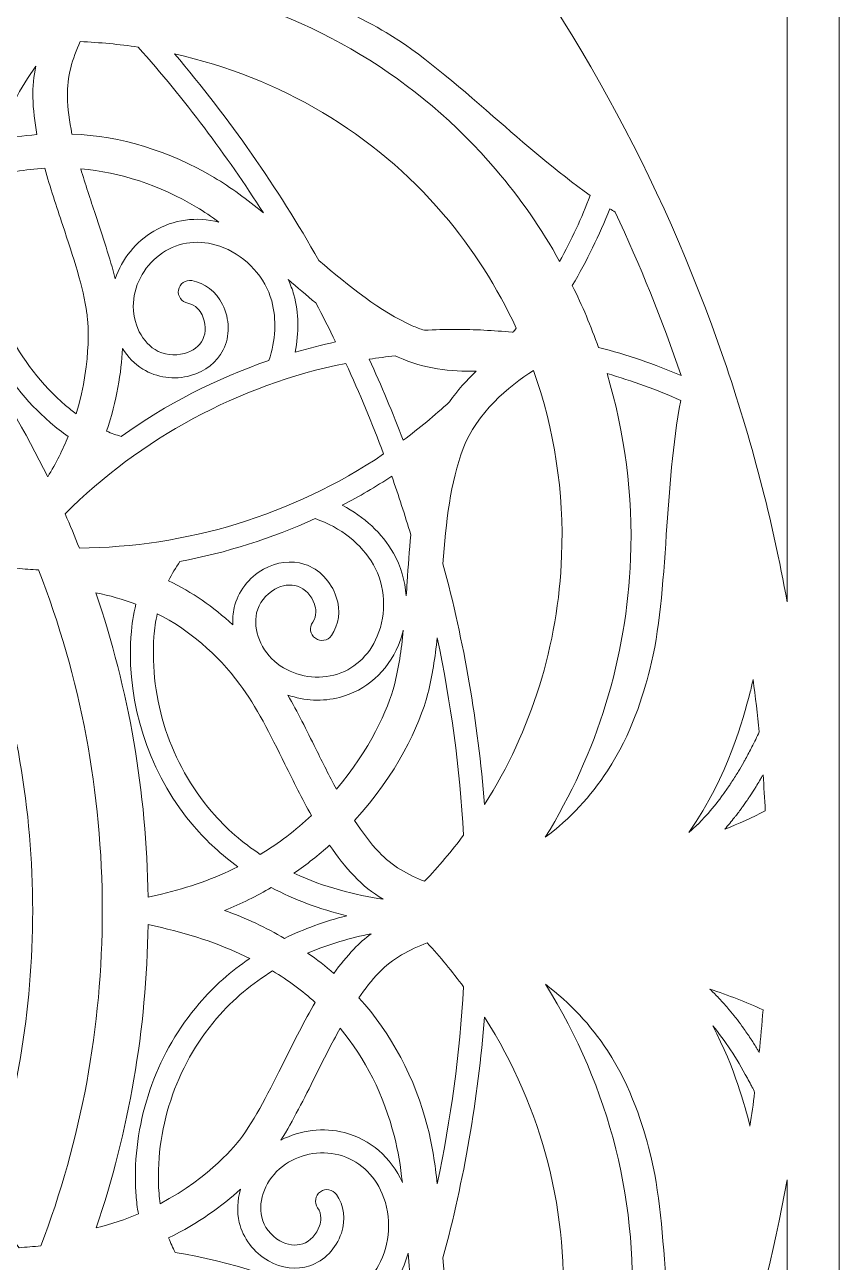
# Model space of a CAD drawing. Header units: millimetres. Extents: x -131 to 670, y -112 to 1620.
# Drawn here: x 160.7 to 254.4, y 91.5 to 233.9 of the extents above; entities that cross this region are included whole.
import ezdxf

# ---------------------------------------------------------------- set-up
doc = ezdxf.new("R2010")
doc.units = ezdxf.units.MM
doc.header["$MEASUREMENT"] = 0
doc.layers.add('Layer 4', color=7, linetype='Continuous')

msp = doc.modelspace()

# ---------------------------------------------------------------- linework, layer by layer
at = {"layer": 'Layer 4', "lineweight": 0}
msp.add_lwpolyline([(-130.85, 449.34), (-130.85, -111.88), (-130.85, -111.88), (254.45, -111.88), (254.45, -111.88), (254.45, 449.34), (-130.85, 449.34)], dxfattribs=at)
for points, knots in [([(248.45, 167.45), (246.75, 176.85), (244.32, 186.18), (241.16, 195.39), (226.74, 237.39), (198.63, 272.2), (161.14, 294.96), (161.14, 294.96), (161.79, 296.38), (161.79, 296.38), (161.79, 296.38), (161.79, 296.38), (161.79, 296.38), (161.79, 296.38), (161.79, 296.38), (161.79, 296.38), (161.79, 296.38), (161.79, 296.38), (161.79, 296.38), (161.79, 296.38), (161.79, 296.38), (161.79, 296.38), (161.79, 296.38), (161.21, 296.66), (161.21, 296.66), (161.21, 296.66), (168.46, 312.49), (168.46, 312.49), (168.46, 312.49), (169.04, 312.2), (169.04, 312.2), (169.04, 312.2), (170.79, 316.02), (170.79, 316.02), (170.79, 316.02), (170.79, 316.02), (170.79, 316.02), (170.79, 316.02), (170.79, 316.02), (170.79, 316.02), (170.79, 316.02), (170.43, 316.2), (170.43, 316.2), (170.43, 316.2), (170.21, 316.3), (170.21, 316.3), (170.21, 316.3), (181.66, 341.3), (181.66, 341.3), (191.17, 336.26), (200.44, 330.12), (209.24, 323.02), (209.24, 323.02), (212.42, 310.9), (212.42, 310.9), (212.42, 310.9), (215.55, 311.72), (215.55, 311.72), (215.55, 311.72), (213.51, 319.46), (213.51, 319.46), (226.91, 307.95), (238.88, 294.27), (248.45, 279.59), (248.45, 279.59), (248.45, 167.45), (248.45, 167.45)], [0, 0, 0, 0, 1, 1, 1, 2, 2, 2, 3, 3, 3, 4, 4, 4, 5, 5, 5, 6, 6, 6, 7, 7, 7, 8, 8, 8, 9, 9, 9, 10, 10, 10, 11, 11, 11, 12, 12, 12, 13, 13, 13, 14, 14, 14, 15, 15, 15, 16, 16, 16, 17, 17, 17, 18, 18, 18, 19, 19, 19, 20, 20, 20, 21, 21, 21, 22, 22, 22, 22]), ([(202.29, 232.96), (206.18, 230.66), (210.28, 227.09), (214.61, 223.32), (218.23, 220.17), (221.91, 216.96), (225.79, 214.21), (224.79, 211.63), (223.61, 209.09), (222.26, 206.63), (220.17, 210.37), (217.72, 213.92), (214.89, 217.23), (205.92, 227.75), (193.86, 234.98), (180.29, 238.13), (183.76, 238.6), (187.2, 238.48), (190.58, 237.76), (195.59, 236.7), (199.66, 234.51), (202.29, 232.96)], [0, 0, 0, 0, 1, 1, 1, 2, 2, 2, 3, 3, 3, 4, 4, 4, 5, 5, 5, 6, 6, 6, 7, 7, 7, 7]), ([(173.75, 231.29), (179.09, 225.27), (183.9, 218.89), (188.16, 212.21), (186.28, 213.75), (184.4, 215.16), (182.49, 216.29), (177.25, 219.38), (171.76, 221.04), (166.12, 221.29), (165.82, 222.77), (165.62, 224.22), (165.59, 225.6), (165.54, 227.86), (166.18, 230.02), (167.07, 231.92), (169.32, 231.83), (171.55, 231.62), (173.75, 231.29)], [0, 0, 0, 0, 1, 1, 1, 2, 2, 2, 3, 3, 3, 4, 4, 4, 5, 5, 5, 6, 6, 6, 6]), ([(208.85, 212.08), (212.28, 208.06), (215.1, 203.64), (217.27, 198.94), (217.16, 198.8), (217.06, 198.66), (216.95, 198.52), (216.9, 198.51), (216.84, 198.5), (216.78, 198.48), (214.64, 198.69), (212.47, 198.8), (210.27, 198.8), (209.07, 198.8), (207.88, 198.77), (206.69, 198.7), (206.22, 198.85), (205.75, 199.03), (205.29, 199.23), (201.64, 200.85), (198.04, 203.74), (194.53, 206.75), (189.8, 215.12), (184.25, 223.07), (177.93, 230.51), (190.02, 227.8), (200.91, 221.4), (208.85, 212.08)], [0, 0, 0, 0, 1, 1, 1, 2, 2, 2, 3, 3, 3, 4, 4, 4, 5, 5, 5, 6, 6, 6, 7, 7, 7, 8, 8, 8, 9, 9, 9, 9]), ([(162.09, 221.22), (160.56, 221.1), (159.02, 220.88), (157.47, 220.56), (158.63, 223.79), (160.26, 226.66), (161.96, 229.09), (161.72, 227.94), (161.59, 226.74), (161.62, 225.51), (161.66, 224.1), (161.83, 222.66), (162.09, 221.22)], [0, 0, 0, 0, 1, 1, 1, 2, 2, 2, 3, 3, 3, 4, 4, 4, 4]), ([(167.85, 200.62), (167.9, 200.32), (168.53, 195.39), (166.6, 189.1), (166.19, 189.4), (165.78, 189.72), (165.38, 190.06), (159.88, 194.83), (156.41, 201.73), (155.84, 208.99), (155.64, 211.52), (155.82, 213.95), (156.27, 216.24), (158.54, 216.85), (160.78, 217.22), (162.99, 217.35), (163.6, 215.15), (164.33, 212.95), (165.06, 210.78), (166.27, 207.15), (167.42, 203.71), (167.85, 200.62)], [0, 0, 0, 0, 1, 1, 1, 2, 2, 2, 3, 3, 3, 4, 4, 4, 5, 5, 5, 6, 6, 6, 7, 7, 7, 7]), ([(175.55, 210.12), (173.48, 208.91), (171.88, 206.91), (171.09, 204.64), (170.49, 207.03), (169.67, 209.49), (168.82, 212.04), (168.24, 213.78), (167.65, 215.54), (167.14, 217.28), (171.7, 216.89), (176.15, 215.42), (180.47, 212.87), (181.32, 212.37), (182.18, 211.79), (183.04, 211.16), (180.45, 211.81), (177.84, 211.46), (175.55, 210.12)], [0, 0, 0, 0, 1, 1, 1, 2, 2, 2, 3, 3, 3, 4, 4, 4, 5, 5, 5, 6, 6, 6, 6]), ([(153.45, 215.34), (153.12, 213.15), (153.03, 210.96), (153.2, 208.78), (153.77, 201.54), (156.98, 194.63), (162.11, 189.5), (162.6, 189.01), (163.12, 188.53), (163.65, 188.06), (164.3, 187.5), (164.98, 186.98), (165.69, 186.5), (165.07, 184.99), (164.3, 183.42), (163.33, 181.84), (158.25, 192.15), (151.56, 201.72), (143.39, 210.22), (143.39, 210.22), (144.49, 210.91), (144.49, 210.91), (147.51, 212.8), (150.5, 214.28), (153.45, 215.34)], [0, 0, 0, 0, 1, 1, 1, 2, 2, 2, 3, 3, 3, 4, 4, 4, 5, 5, 5, 6, 6, 6, 7, 7, 7, 8, 8, 8, 8]), ([(226.73, 196.73), (225.87, 199.16), (224.87, 201.53), (223.72, 203.85), (225.39, 206.71), (226.83, 209.66), (228.04, 212.69), (228.24, 212.56), (228.44, 212.44), (228.64, 212.31), (231.53, 206.18), (234.07, 199.9), (236.26, 193.49), (233.2, 194.8), (230.01, 195.89), (226.73, 196.73)], [0, 0, 0, 0, 1, 1, 1, 2, 2, 2, 3, 3, 3, 4, 4, 4, 5, 5, 5, 5]), ([(188.79, 195.23), (182.67, 193.13), (176.95, 190.17), (171.79, 186.49), (171.22, 186.65), (170.66, 186.86), (170.11, 187.09), (171.28, 190.58), (171.8, 193.87), (171.94, 196.6), (172.55, 195.64), (173.34, 194.83), (174.28, 194.24), (175.86, 193.25), (177.91, 192.97), (179.78, 193.49), (181.47, 193.96), (182.8, 195.01), (183.54, 196.46), (184.33, 198.01), (184.29, 200.01), (183.45, 201.68), (182.7, 203.17), (181.41, 204.17), (179.91, 204.42), (179.19, 204.55), (178.51, 204.06), (178.38, 203.34), (178.26, 202.62), (178.75, 201.94), (179.47, 201.81), (180.38, 201.66), (180.87, 200.92), (181.09, 200.49), (181.54, 199.59), (181.58, 198.45), (181.18, 197.66), (180.79, 196.88), (180.04, 196.31), (179.07, 196.04), (177.92, 195.72), (176.63, 195.89), (175.69, 196.48), (173.95, 197.57), (172.94, 199.96), (173.23, 202.3), (173.51, 204.56), (174.92, 206.69), (176.89, 207.84), (178.9, 209.02), (181.29, 209.15), (183.59, 208.21), (186.26, 207.12), (188.37, 204.78), (189.11, 202.08), (189.7, 199.95), (189.56, 197.54), (188.79, 195.23)], [0, 0, 0, 0, 1, 1, 1, 2, 2, 2, 3, 3, 3, 4, 4, 4, 5, 5, 5, 6, 6, 6, 7, 7, 7, 8, 8, 8, 9, 9, 9, 10, 10, 10, 11, 11, 11, 12, 12, 12, 13, 13, 13, 14, 14, 14, 15, 15, 15, 16, 16, 16, 17, 17, 17, 18, 18, 18, 19, 19, 19, 19]), ([(191.66, 202.78), (191.5, 203.39), (191.27, 203.98), (191.01, 204.55), (192.06, 203.64), (193.12, 202.73), (194.19, 201.85), (194.98, 200.36), (195.74, 198.87), (196.47, 197.36), (194.89, 197.02), (193.33, 196.63), (191.8, 196.18), (192.27, 198.42), (192.24, 200.68), (191.66, 202.78)], [0, 0, 0, 0, 1, 1, 1, 2, 2, 2, 3, 3, 3, 4, 4, 4, 5, 5, 5, 5]), ([(209.58, 190.47), (207.86, 188.89), (206.08, 187.41), (204.24, 186.05), (203.04, 189.21), (201.74, 192.31), (200.33, 195.38), (201.32, 195.53), (202.32, 195.66), (203.32, 195.77), (203.44, 195.71), (203.56, 195.66), (203.68, 195.6), (206.64, 194.29), (209.77, 193.91), (212.66, 194), (211.56, 192.97), (210.51, 191.79), (209.58, 190.47)], [0, 0, 0, 0, 1, 1, 1, 2, 2, 2, 3, 3, 3, 4, 4, 4, 5, 5, 5, 6, 6, 6, 6]), ([(197.64, 194.9), (199.23, 191.48), (200.68, 188), (202, 184.47), (191.45, 177.36), (179.23, 173.75), (166.97, 173.64), (166.45, 174.96), (165.9, 176.28), (165.33, 177.59), (174.02, 186.23), (185.18, 192.39), (197.64, 194.9)], [0, 0, 0, 0, 1, 1, 1, 2, 2, 2, 3, 3, 3, 4, 4, 4, 4]), ([(213.61, 144.13), (212.86, 153.57), (211.26, 162.84), (208.83, 171.84), (209.18, 176.56), (209.68, 181.27), (211.15, 185.09), (212.74, 189.22), (216.34, 192.23), (219.25, 194.09), (221.65, 187.31), (222.78, 180.08), (222.49, 172.74), (222.1, 162.48), (219.01, 152.64), (213.61, 144.13)], [0, 0, 0, 0, 1, 1, 1, 2, 2, 2, 3, 3, 3, 4, 4, 4, 5, 5, 5, 5]), ([(234.54, 175.19), (234.15, 169.46), (233.77, 164.05), (232.64, 159.67), (231.89, 156.72), (230.55, 152.29), (227.76, 148), (225.85, 145.06), (223.46, 142.51), (220.61, 140.37), (226.56, 149.97), (229.99, 161.07), (230.43, 172.44), (230.71, 179.71), (229.77, 186.89), (227.72, 193.72), (230.64, 192.89), (233.47, 191.86), (236.2, 190.63), (235.26, 185.61), (234.9, 180.35), (234.54, 175.19)], [0, 0, 0, 0, 1, 1, 1, 2, 2, 2, 3, 3, 3, 4, 4, 4, 5, 5, 5, 6, 6, 6, 7, 7, 7, 7]), ([(204.71, 169.74), (204.67, 169.21), (204.63, 168.68), (204.6, 168.15), (204.46, 169.88), (203.97, 171.56), (203.13, 173.04), (201.82, 175.36), (199.75, 177.26), (197.24, 178.57), (199.18, 179.58), (201.08, 180.69), (202.94, 181.91), (203.72, 179.69), (204.45, 177.44), (205.13, 175.17), (204.96, 173.37), (204.83, 171.55), (204.71, 169.74)], [0, 0, 0, 0, 1, 1, 1, 2, 2, 2, 3, 3, 3, 4, 4, 4, 5, 5, 5, 6, 6, 6, 6]), ([(200.83, 171.73), (202.21, 169.3), (202.38, 166.15), (201.26, 163.5), (200.3, 161.2), (198.52, 159.61), (196.26, 159.02), (194.05, 158.44), (191.56, 158.95), (189.76, 160.35), (187.9, 161.79), (186.92, 164.2), (187.38, 166.2), (187.63, 167.28), (188.43, 168.32), (189.46, 168.9), (190.33, 169.4), (191.27, 169.52), (192.1, 169.25), (192.94, 168.98), (193.72, 168.15), (194.04, 167.18), (194.19, 166.73), (194.36, 165.86), (193.83, 165.1), (193.4, 164.51), (193.54, 163.68), (194.14, 163.26), (194.73, 162.83), (195.56, 162.97), (195.98, 163.57), (196.86, 164.81), (197.07, 166.43), (196.55, 168.01), (195.96, 169.79), (194.57, 171.23), (192.92, 171.77), (191.37, 172.27), (189.68, 172.07), (188.16, 171.21), (186.47, 170.25), (185.22, 168.6), (184.8, 166.79), (184.65, 166.14), (184.6, 165.47), (184.63, 164.8), (182.4, 166.89), (179.93, 168.58), (177.24, 169.88), (177.63, 170.66), (178.06, 171.41), (178.55, 172.11), (183.88, 173.1), (189.12, 174.74), (194.13, 177.03), (197.04, 176.02), (199.48, 174.11), (200.83, 171.73)], [0, 0, 0, 0, 1, 1, 1, 2, 2, 2, 3, 3, 3, 4, 4, 4, 5, 5, 5, 6, 6, 6, 7, 7, 7, 8, 8, 8, 9, 9, 9, 10, 10, 10, 11, 11, 11, 12, 12, 12, 13, 13, 13, 14, 14, 14, 15, 15, 15, 16, 16, 16, 17, 17, 17, 18, 18, 18, 19, 19, 19, 19]), ([(169.61, 131.9), (169.61, 118.5), (167.18, 105.48), (162.53, 93.33), (161.7, 93.27), (160.87, 93.21), (160.04, 93.12), (158.6, 94.95), (157.27, 96.87), (156.04, 98.86), (159.69, 109.33), (161.6, 120.46), (161.6, 131.89), (161.6, 143.54), (159.62, 154.89), (155.82, 165.55), (157.04, 167.55), (158.37, 169.47), (159.79, 171.32), (160.62, 171.23), (161.45, 171.17), (162.28, 171.12), (167.09, 158.79), (169.61, 145.54), (169.61, 131.9)], [0, 0, 0, 0, 1, 1, 1, 2, 2, 2, 3, 3, 3, 4, 4, 4, 5, 5, 5, 6, 6, 6, 7, 7, 7, 8, 8, 8, 8]), ([(180.18, 141.6), (181.66, 139.87), (183.35, 138.33), (185.22, 136.97), (182.5, 135.61), (179.56, 134.56), (176.42, 133.83), (176.42, 133.83), (174.88, 133.48), (174.88, 133.48), (174.72, 145.57), (172.67, 157.36), (168.87, 168.5), (170.47, 168.18), (172.01, 167.74), (173.48, 167.18), (173.2, 166.04), (173, 164.85), (172.92, 163.64), (172.87, 162.94), (172.84, 162.24), (172.84, 161.53), (172.84, 154.29), (175.46, 147.12), (180.18, 141.6)], [0, 0, 0, 0, 1, 1, 1, 2, 2, 2, 3, 3, 3, 4, 4, 4, 5, 5, 5, 6, 6, 6, 7, 7, 7, 8, 8, 8, 8]), ([(185.46, 157.95), (187.33, 155.45), (188.94, 152.21), (190.64, 148.77), (191.62, 146.79), (192.62, 144.79), (193.69, 142.87), (191.88, 141.16), (189.91, 139.67), (187.8, 138.39), (185.8, 139.71), (183.89, 141.33), (182.19, 143.32), (177.46, 148.85), (175.04, 156.19), (175.56, 163.45), (175.62, 164.36), (175.75, 165.23), (175.94, 166.09), (179.61, 164.23), (182.79, 161.51), (185.46, 157.95)], [0, 0, 0, 0, 1, 1, 1, 2, 2, 2, 3, 3, 3, 4, 4, 4, 5, 5, 5, 6, 6, 6, 7, 7, 7, 7]), ([(194.2, 150.53), (193.12, 152.7), (192.08, 154.8), (190.97, 156.73), (192.88, 156.07), (194.98, 155.95), (196.93, 156.46), (200, 157.27), (202.41, 159.4), (203.7, 162.47), (203.93, 163.02), (204.12, 163.59), (204.26, 164.18), (204.04, 161.93), (203.73, 159.8), (203.24, 157.89), (202.54, 155.14), (200.36, 150.36), (196.57, 145.88), (195.75, 147.4), (194.97, 148.98), (194.2, 150.53)], [0, 0, 0, 0, 1, 1, 1, 2, 2, 2, 3, 3, 3, 4, 4, 4, 5, 5, 5, 6, 6, 6, 7, 7, 7, 7]), ([(206.72, 135.3), (204.83, 136.02), (202.95, 137.07), (201.47, 138.64), (201.47, 138.64), (201.47, 138.64), (201.47, 138.64), (200.46, 139.7), (199.53, 140.95), (198.66, 142.3), (203.48, 147.56), (206.14, 153.2), (207.09, 156.9), (207.6, 158.91), (207.93, 161.06), (208.16, 163.31), (209.74, 155.89), (210.76, 148.31), (211.2, 140.62), (209.82, 138.77), (208.33, 136.99), (206.72, 135.3)], [0, 0, 0, 0, 1, 1, 1, 2, 2, 2, 3, 3, 3, 4, 4, 4, 5, 5, 5, 6, 6, 6, 7, 7, 7, 7]), ([(244.4, 150.76), (244.4, 150.76), (244.4, 150.76), (244.4, 150.76), (244.15, 150.29), (243.91, 149.83), (243.66, 149.38), (243.59, 149.26), (243.53, 149.14), (243.46, 149.02), (243.25, 148.66), (243.05, 148.3), (242.84, 147.95), (242.79, 147.87), (242.74, 147.78), (242.69, 147.7), (242.43, 147.28), (242.17, 146.86), (241.9, 146.46), (241.86, 146.4), (241.82, 146.34), (241.78, 146.29), (241.54, 145.93), (241.3, 145.59), (241.06, 145.26), (241.01, 145.19), (240.96, 145.12), (240.91, 145.05), (240.34, 144.28), (239.75, 143.57), (239.16, 142.9), (239.12, 142.86), (239.08, 142.82), (239.05, 142.78), (238.75, 142.46), (238.46, 142.15), (238.15, 141.85), (238.15, 141.85), (238.14, 141.84), (238.13, 141.83), (237.8, 141.51), (237.47, 141.2), (237.14, 140.91), (237.14, 140.91), (237.14, 140.91), (237.14, 140.91), (241.75, 147.6), (243.41, 154.06), (244.15, 156.91), (244.29, 157.44), (244.41, 157.97), (244.53, 158.51), (244.8, 156.51), (245.03, 154.5), (245.24, 152.49), (244.97, 151.91), (244.69, 151.33), (244.4, 150.76)], [0, 0, 0, 0, 1, 1, 1, 2, 2, 2, 3, 3, 3, 4, 4, 4, 5, 5, 5, 6, 6, 6, 7, 7, 7, 8, 8, 8, 9, 9, 9, 10, 10, 10, 11, 11, 11, 12, 12, 12, 13, 13, 13, 14, 14, 14, 15, 15, 15, 16, 16, 16, 17, 17, 17, 18, 18, 18, 19, 19, 19, 19]), ([(241.28, 141.3), (241.66, 141.73), (242.03, 142.18), (242.39, 142.64), (242.46, 142.73), (242.53, 142.81), (242.6, 142.9), (242.72, 143.06), (242.85, 143.23), (242.97, 143.39), (243.06, 143.52), (243.16, 143.64), (243.25, 143.77), (243.36, 143.92), (243.47, 144.08), (243.58, 144.23), (243.69, 144.4), (243.81, 144.56), (243.92, 144.73), (244.01, 144.86), (244.1, 144.99), (244.19, 145.13), (244.38, 145.42), (244.57, 145.72), (244.76, 146.02), (244.83, 146.14), (244.9, 146.25), (244.97, 146.37), (245.11, 146.59), (245.24, 146.81), (245.37, 147.04), (245.45, 147.16), (245.52, 147.29), (245.59, 147.42), (245.62, 147.46), (245.65, 147.51), (245.67, 147.56), (245.78, 146.18), (245.86, 144.79), (245.93, 143.41), (244.43, 142.64), (242.88, 141.93), (241.28, 141.3)], [0, 0, 0, 0, 1, 1, 1, 2, 2, 2, 3, 3, 3, 4, 4, 4, 5, 5, 5, 6, 6, 6, 7, 7, 7, 8, 8, 8, 9, 9, 9, 10, 10, 10, 11, 11, 11, 12, 12, 12, 13, 13, 13, 14, 14, 14, 14]), ([(195.78, 139.45), (196.65, 138.18), (197.57, 136.98), (198.59, 135.91), (199.6, 134.84), (200.74, 133.96), (201.93, 133.23), (198.75, 133.71), (195.17, 134.6), (191.68, 136.22), (193.16, 137.24), (194.53, 138.33), (195.78, 139.45)], [0, 0, 0, 0, 1, 1, 1, 2, 2, 2, 3, 3, 3, 4, 4, 4, 4]), ([(197.76, 131.34), (195.22, 130.69), (192.82, 129.81), (190.6, 128.73), (188.47, 129.97), (186.17, 131.04), (183.69, 131.95), (185.61, 132.72), (187.4, 133.61), (189.07, 134.58), (191.71, 133.18), (194.63, 132.09), (197.76, 131.34)], [0, 0, 0, 0, 1, 1, 1, 2, 2, 2, 3, 3, 3, 4, 4, 4, 4]), ([(186.6, 126.41), (184.4, 124.93), (182.44, 123.2), (180.76, 121.23), (176.04, 115.7), (173.42, 108.54), (173.42, 101.29), (173.42, 100.59), (173.45, 99.89), (173.5, 99.19), (173.55, 98.45), (173.64, 97.72), (173.77, 97.01), (172.29, 96.39), (170.67, 95.84), (168.91, 95.42), (172.68, 106.53), (174.72, 118.27), (174.88, 130.32), (174.88, 130.32), (176.42, 129.97), (176.42, 129.97), (180.18, 129.1), (183.57, 127.91), (186.6, 126.41)], [0, 0, 0, 0, 1, 1, 1, 2, 2, 2, 3, 3, 3, 4, 4, 4, 5, 5, 5, 6, 6, 6, 7, 7, 7, 8, 8, 8, 8]), ([(198.58, 127.5), (197.76, 126.64), (196.99, 125.7), (196.27, 124.7), (195.32, 125.53), (194.31, 126.31), (193.25, 127.04), (195.72, 128.09), (198.21, 128.79), (200.56, 129.26), (199.87, 128.74), (199.2, 128.16), (198.58, 127.5)], [0, 0, 0, 0, 1, 1, 1, 2, 2, 2, 3, 3, 3, 4, 4, 4, 4]), ([(207.09, 106.9), (205.59, 112.73), (202.91, 117.75), (199.15, 121.89), (199.87, 122.94), (200.63, 123.91), (201.45, 124.77), (203.02, 126.41), (205.02, 127.49), (207.01, 128.2), (208.51, 126.59), (209.9, 124.9), (211.2, 123.15), (210.76, 115.47), (209.74, 107.9), (208.16, 100.49), (207.93, 102.74), (207.6, 104.89), (207.09, 106.9)], [0, 0, 0, 0, 1, 1, 1, 2, 2, 2, 3, 3, 3, 4, 4, 4, 5, 5, 5, 6, 6, 6, 6]), ([(176.26, 98.19), (176.21, 98.58), (176.16, 98.97), (176.14, 99.37), (175.62, 106.64), (178.04, 113.97), (182.77, 119.51), (184.71, 121.78), (186.91, 123.56), (189.22, 124.98), (191.01, 123.9), (192.64, 122.7), (194.12, 121.36), (192.86, 119.21), (191.72, 116.92), (190.59, 114.66), (188.88, 111.23), (187.26, 107.99), (185.39, 105.5), (185.2, 105.25), (182.14, 101.28), (176.26, 98.19)], [0, 0, 0, 0, 1, 1, 1, 2, 2, 2, 3, 3, 3, 4, 4, 4, 5, 5, 5, 6, 6, 6, 7, 7, 7, 7]), ([(228.08, 71.14), (229.28, 75.31), (230.07, 79.62), (230.42, 84.02), (231.52, 97.88), (228.07, 111.58), (220.62, 123.44), (223.46, 121.3), (225.85, 118.75), (227.76, 115.81), (230.55, 111.52), (231.89, 107.1), (232.64, 104.14), (233.77, 99.76), (234.15, 94.34), (234.54, 88.61), (234.87, 83.79), (235.22, 78.88), (236.03, 74.15), (236.01, 74.11), (236, 74.07), (235.98, 74.03), (233.43, 72.9), (230.79, 71.93), (228.08, 71.14)], [0, 0, 0, 0, 1, 1, 1, 2, 2, 2, 3, 3, 3, 4, 4, 4, 5, 5, 5, 6, 6, 6, 7, 7, 7, 8, 8, 8, 8]), ([(244.32, 117.08), (244.29, 117.13), (244.26, 117.18), (244.23, 117.22), (243.95, 117.64), (243.68, 118.04), (243.4, 118.43), (243.35, 118.5), (243.3, 118.57), (243.24, 118.64), (243.01, 118.96), (242.78, 119.27), (242.55, 119.57), (242.48, 119.65), (242.41, 119.74), (242.34, 119.83), (242.1, 120.14), (241.85, 120.44), (241.6, 120.73), (241.56, 120.78), (241.52, 120.83), (241.47, 120.88), (241.17, 121.23), (240.86, 121.56), (240.55, 121.89), (240.53, 121.91), (240.51, 121.93), (240.49, 121.95), (240.22, 122.24), (239.93, 122.52), (239.65, 122.79), (239.61, 122.82), (239.58, 122.85), (239.55, 122.89), (241.69, 122.18), (243.73, 121.39), (245.67, 120.51), (245.55, 118.87), (245.41, 117.23), (245.24, 115.59), (245.24, 115.6), (245.24, 115.6), (245.24, 115.6), (245.16, 115.73), (245.08, 115.86), (245.01, 115.98), (244.78, 116.36), (244.55, 116.72), (244.32, 117.08)], [0, 0, 0, 0, 1, 1, 1, 2, 2, 2, 3, 3, 3, 4, 4, 4, 5, 5, 5, 6, 6, 6, 7, 7, 7, 8, 8, 8, 9, 9, 9, 10, 10, 10, 11, 11, 11, 12, 12, 12, 13, 13, 13, 14, 14, 14, 15, 15, 15, 16, 16, 16, 16]), ([(214.81, 73.26), (214.75, 73.33), (214.68, 73.39), (214.62, 73.45), (213.19, 74.93), (211.93, 76.68), (211.15, 78.71), (209.68, 82.53), (209.18, 87.23), (208.83, 91.95), (211.26, 100.95), (212.86, 110.22), (213.61, 119.66), (220.29, 109.17), (223.48, 96.9), (222.51, 84.65), (222.1, 79.49), (221, 74.48), (219.28, 69.71), (217.85, 70.62), (216.25, 71.8), (214.81, 73.26)], [0, 0, 0, 0, 1, 1, 1, 2, 2, 2, 3, 3, 3, 4, 4, 4, 5, 5, 5, 6, 6, 6, 7, 7, 7, 7]), ([(197.51, 106.37), (195.09, 107), (192.41, 106.67), (190.18, 105.51), (191.58, 107.76), (192.83, 110.27), (194.14, 112.89), (195.07, 114.74), (196, 116.61), (196.99, 118.38), (199.91, 114.9), (202, 110.73), (203.24, 105.91), (203.66, 104.28), (203.94, 102.51), (204.16, 100.63), (202.84, 103.55), (200.49, 105.58), (197.51, 106.37)], [0, 0, 0, 0, 1, 1, 1, 2, 2, 2, 3, 3, 3, 4, 4, 4, 5, 5, 5, 6, 6, 6, 6]), ([(244.71, 111), (244.55, 109.71), (244.37, 108.42), (244.17, 107.13), (244.17, 107.16), (244.16, 107.2), (244.15, 107.23), (243.59, 109.39), (242.48, 113.72), (239.89, 118.66), (241.3, 116.96), (242.62, 114.96), (243.87, 112.65), (244.01, 112.39), (244.15, 112.13), (244.28, 111.86), (244.32, 111.79), (244.36, 111.72), (244.4, 111.64), (244.4, 111.64), (244.4, 111.64), (244.4, 111.64), (244.51, 111.43), (244.61, 111.21), (244.71, 111)], [0, 0, 0, 0, 1, 1, 1, 2, 2, 2, 3, 3, 3, 4, 4, 4, 5, 5, 5, 6, 6, 6, 7, 7, 7, 8, 8, 8, 8]), ([(185.51, 99.85), (185.16, 98.59), (185.09, 97.28), (185.38, 96.03), (185.8, 94.23), (187.05, 92.58), (188.74, 91.62), (190.26, 90.76), (191.95, 90.56), (193.5, 91.06), (195.15, 91.6), (196.54, 93.03), (197.13, 94.81), (197.65, 96.4), (197.44, 98.01), (196.56, 99.26), (196.14, 99.85), (195.31, 99.99), (194.72, 99.57), (194.12, 99.15), (193.98, 98.32), (194.4, 97.72), (194.94, 96.97), (194.77, 96.1), (194.62, 95.64), (194.3, 94.68), (193.52, 93.85), (192.68, 93.58), (191.85, 93.31), (190.91, 93.43), (190.04, 93.92), (189.01, 94.51), (188.21, 95.55), (187.96, 96.63), (187.5, 98.63), (188.48, 101.03), (190.34, 102.48), (192.14, 103.88), (194.63, 104.39), (196.84, 103.81), (199.1, 103.21), (200.87, 101.62), (201.84, 99.33), (202.96, 96.68), (202.79, 93.52), (201.41, 91.09), (200.36, 89.24), (198.64, 87.68), (196.57, 86.6), (190.65, 89.53), (184.39, 91.53), (178, 92.59), (177.72, 93.13), (177.47, 93.69), (177.25, 94.26), (180.66, 95.94), (183.45, 97.97), (185.51, 99.85)], [0, 0, 0, 0, 1, 1, 1, 2, 2, 2, 3, 3, 3, 4, 4, 4, 5, 5, 5, 6, 6, 6, 7, 7, 7, 8, 8, 8, 9, 9, 9, 10, 10, 10, 11, 11, 11, 12, 12, 12, 13, 13, 13, 14, 14, 14, 15, 15, 15, 16, 16, 16, 17, 17, 17, 18, 18, 18, 19, 19, 19, 19]), ([(248.45, 53.5), (246.74, 47.49), (243.9, 40.1), (239.2, 32.72), (233.36, 23.58), (231.6, 16.03), (231.67, 9.39), (228.76, 14.71), (224.18, 19.94), (216.15, 24.68), (222.19, 33.15), (227.58, 42.17), (232.24, 51.7), (239.97, 67.52), (245.38, 84.07), (248.45, 100.94), (248.45, 100.94), (248.45, 53.5), (248.45, 53.5)], [0, 0, 0, 0, 1, 1, 1, 2, 2, 2, 3, 3, 3, 4, 4, 4, 5, 5, 5, 6, 6, 6, 6]), ([(203.71, 89.79), (204.2, 90.64), (204.56, 91.56), (204.81, 92.52), (204.91, 91.22), (205.01, 89.91), (205.13, 88.62), (204.54, 86.66), (203.92, 84.72), (203.26, 82.79), (201.97, 83.63), (200.66, 84.41), (199.34, 85.15), (201.16, 86.38), (202.67, 87.95), (203.71, 89.79)], [0, 0, 0, 0, 1, 1, 1, 2, 2, 2, 3, 3, 3, 4, 4, 4, 5, 5, 5, 5])]:
    msp.add_open_spline(points, degree=3, knots=knots, dxfattribs=at)

doc.saveas('drawing.dxf')
